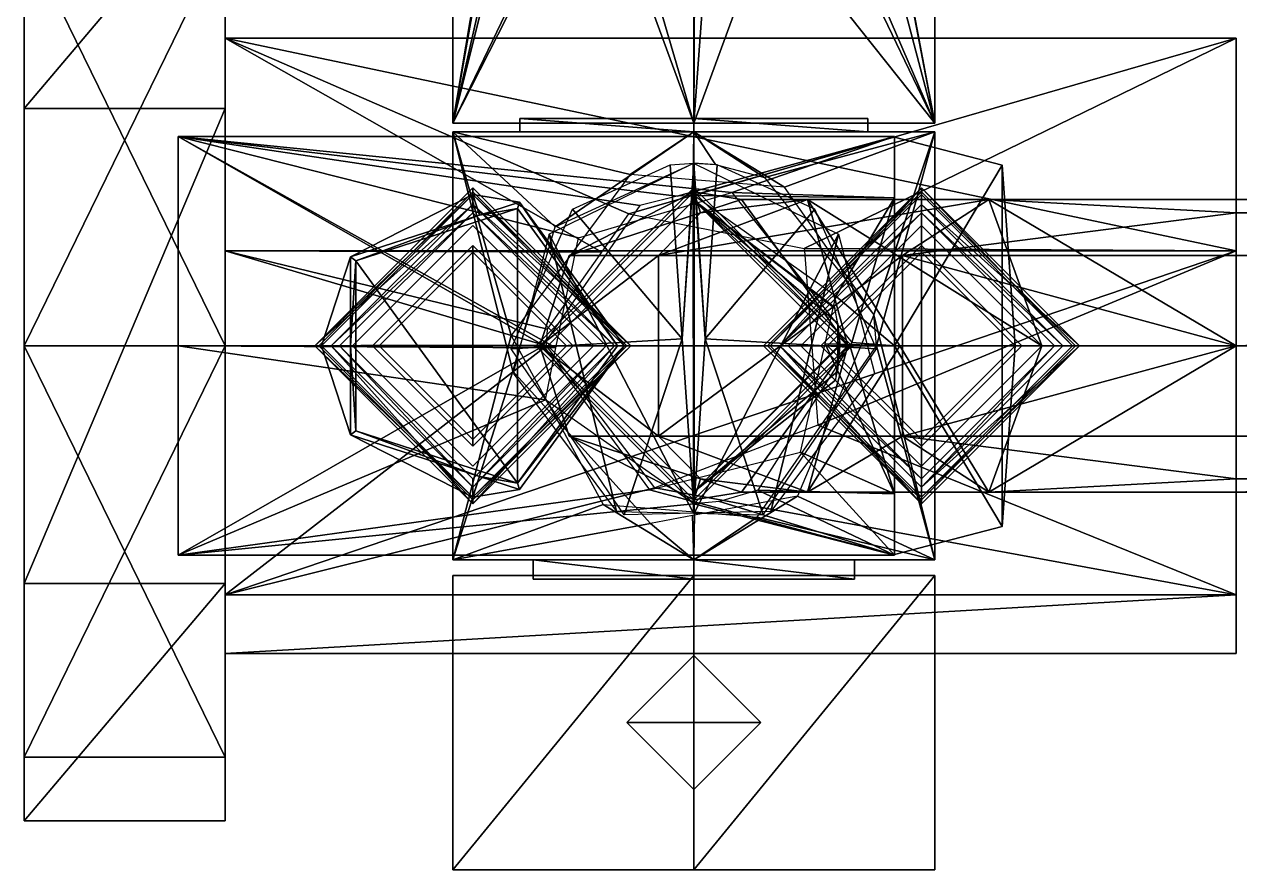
# Model space of a CAD drawing. Extents: x 0 to 555, y -105 to 105.
# Drawn here: x 0 to 90.8, y -39.2 to 24 of the extents above; entities that cross this region are included whole.
import ezdxf

# ---------------------------------------------------------------- set-up
doc = ezdxf.new("R2010")
doc.units = 0
for name, color, linetype in [('OBJECT__100', 253, 'CONTINUOUS'), ('OBJECT__102', 253, 'CONTINUOUS'), ('OBJECT__103', 253, 'CONTINUOUS'), ('OBJECT__135', 253, 'CONTINUOUS'), ('OBJECT__137', 253, 'CONTINUOUS'), ('OBJECT__139', 253, 'CONTINUOUS'), ('OBJECT__14', 253, 'CONTINUOUS'), ('OBJECT__140', 253, 'CONTINUOUS'), ('OBJECT__142', 253, 'CONTINUOUS'), ('OBJECT__149', 253, 'CONTINUOUS'), ('OBJECT__150', 253, 'CONTINUOUS'), ('OBJECT__152', 253, 'CONTINUOUS'), ('OBJECT__153', 253, 'CONTINUOUS'), ('OBJECT__155', 253, 'CONTINUOUS'), ('OBJECT__156', 253, 'CONTINUOUS'), ('OBJECT__158', 253, 'CONTINUOUS'), ('OBJECT__159', 253, 'CONTINUOUS'), ('OBJECT__16', 253, 'CONTINUOUS'), ('OBJECT__161', 253, 'CONTINUOUS'), ('OBJECT__162', 253, 'CONTINUOUS'), ('OBJECT__163', 253, 'CONTINUOUS'), ('OBJECT__164', 253, 'CONTINUOUS'), ('OBJECT__165', 253, 'CONTINUOUS'), ('OBJECT__17', 253, 'CONTINUOUS'), ('OBJECT__18', 253, 'CONTINUOUS'), ('OBJECT__20', 253, 'CONTINUOUS'), ('OBJECT__21', 253, 'CONTINUOUS'), ('OBJECT__23', 253, 'CONTINUOUS'), ('OBJECT__24', 253, 'CONTINUOUS'), ('OBJECT__26', 253, 'CONTINUOUS'), ('OBJECT__27', 253, 'CONTINUOUS'), ('OBJECT__29', 253, 'CONTINUOUS'), ('OBJECT__30', 253, 'CONTINUOUS'), ('OBJECT__31', 253, 'CONTINUOUS'), ('OBJECT__33', 253, 'CONTINUOUS'), ('OBJECT__34', 253, 'CONTINUOUS'), ('OBJECT__36', 253, 'CONTINUOUS'), ('OBJECT__37', 253, 'CONTINUOUS'), ('OBJECT__38', 253, 'CONTINUOUS'), ('OBJECT__39', 253, 'CONTINUOUS'), ('OBJECT__40', 253, 'CONTINUOUS'), ('OBJECT__41', 253, 'CONTINUOUS'), ('OBJECT__54', 253, 'CONTINUOUS'), ('OBJECT__55', 253, 'CONTINUOUS'), ('OBJECT__57', 253, 'CONTINUOUS'), ('OBJECT__59', 253, 'CONTINUOUS'), ('OBJECT__60', 253, 'CONTINUOUS'), ('OBJECT__71', 253, 'CONTINUOUS'), ('OBJECT__72', 253, 'CONTINUOUS'), ('OBJECT__74', 253, 'CONTINUOUS'), ('OBJECT__75', 253, 'CONTINUOUS'), ('OBJECT__76', 253, 'CONTINUOUS'), ('OBJECT__77', 253, 'CONTINUOUS'), ('OBJECT__81', 253, 'CONTINUOUS'), ('OBJECT__82', 253, 'CONTINUOUS'), ('OBJECT__88', 253, 'CONTINUOUS'), ('OBJECT__89', 253, 'CONTINUOUS'), ('OBJECT__91', 253, 'CONTINUOUS'), ('OBJECT__92', 253, 'CONTINUOUS'), ('OBJECT__93', 253, 'CONTINUOUS'), ('OBJECT__95', 253, 'CONTINUOUS'), ('OBJECT__96', 253, 'CONTINUOUS'), ('OBJECT__97', 253, 'CONTINUOUS'), ('OBJECT__98', 253, 'CONTINUOUS')]:
    doc.layers.add(name, color=color, linetype=linetype)

msp = doc.modelspace()

# ---------------------------------------------------------------- meshes
at = {"layer": 'OBJECT__100', "color": 253}
mesh = msp.add_polyface(dxfattribs=at)
corners = [(61.799999, 0, 8.35), (50, 11.8, 8.35), (38.200001, 0, 8.35), (50, -11.8, 8.35)]
mesh.append_faces([[corners[k] for k in face] for face in [(0, 1, 2), (2, 3, 0)]])
at = {"layer": 'OBJECT__102', "color": 253}
mesh = msp.add_polyface(dxfattribs=at)
corners = [(68, 16.65, -593.450012), (50, 16.65, -575.450012), (32, 16.65, -593.450012), (50, 16.65, -611.450012)]
mesh.append_faces([[corners[k] for k in face] for face in [(0, 1, 2), (2, 3, 0)]])
at = {"layer": 'OBJECT__103', "color": 253}
mesh = msp.add_polyface(dxfattribs=at)
corners = [(60.883999, 54.702, -607.786987), (60.93, 61.93, -607.619995), (63.171001, 63.150002, -605.718994), (59.733002, 56.411999, -608.59198), (59.733002, 61.014, -608.59198), (59.955002, 61.397999, -608.447021), (68, 63.150002, -593.450012), (68, 16.65, -593.450012), (62.195, 47.410999, -606.690002), (57.893002, 40.053001, -609.627014), (60.613998, 44.707001, -607.768982), (50, 16.65, -611.450012), (51.526001, 37.382999, -611.38501), (50.040001, 37.702999, -611.169006), (50.104, 37.688999, -611.177979), (50, 16.65, -575.450012), (57.792999, 37.882999, -577.224976), (62.724998, 44.209, -580.718994), (63.348, 51.938999, -581.374023), (59.955002, 61.397999, -578.453003), (59.733002, 61.014, -578.307983), (60.943001, 61.937, -579.291992), (63.171001, 63.150002, -581.18103), (59.733002, 58.772999, -578.307983), (50.007, 35.437, -575.450012), (36.651001, 51.935001, -581.375), (39.07, 61.93, -579.280029), (36.828999, 63.150002, -581.18103), (40.266998, 58.772999, -578.307983), (40.266998, 61.014, -578.307983), (40.044998, 61.397999, -578.453003), (32, 63.150002, -593.450012), (32, 16.65, -593.450012), (36.872002, 45.443001, -581.13501), (50, 35.438999, -575.452026), (42.216, 37.876999, -577.219971), (43.43, 39.125, -610.208008), (38.417, 45.104, -607.228027), (38.963001, 44.452999, -607.552979), (37.68, 48.766998, -606.572998), (38.987999, 61.999001, -607.591003), (40.266998, 61.014, -608.59198), (40.266998, 56.411999, -608.59198), (36.828999, 63.150002, -605.718994), (37.640999, 63.036999, -606.536011)]
mesh.append_faces([[corners[k] for k in face] for face in [(0, 1, 2), (0, 3, 4), (4, 5, 0), (5, 1, 0), (6, 7, 8), (8, 0, 6), (7, 9, 10), (7, 11, 12), (12, 9, 7), (11, 13, 14), (14, 12, 11), (10, 8, 7), (15, 7, 16), (7, 17, 16), (6, 18, 17), (17, 7, 6), (18, 19, 20), (18, 21, 19), (18, 6, 22), (22, 21, 18), (20, 23, 18), (16, 24, 15), (25, 26, 27), (25, 28, 29), (29, 30, 25), (30, 26, 25), (31, 32, 33), (33, 25, 31), (15, 34, 35), (35, 32, 15), (35, 33, 32), (11, 32, 36), (32, 37, 38), (32, 31, 39), (39, 37, 32), (38, 36, 32), (40, 41, 42), (39, 43, 44), (39, 31, 43), (44, 40, 39), (42, 39, 40), (36, 13, 11), (27, 31, 25), (24, 34, 15), (2, 6, 0)]])
at = {"layer": 'OBJECT__135', "color": 253}
mesh = msp.add_polyface(dxfattribs=at)
corners = [(39.099998, 0, -993.450012), (39.099998, 0, -3.45), (50, 10.9, -3.45), (50, -10.9, -993.450012), (50, -10.9, -3.45), (60.900002, 0, -3.45), (60.73, -1.92, -5.477), (60.900002, 0, -993.450012), (60.82, 0.007, -10.164), (60.591999, -2.572, -8.99), (50, 10.9, -993.450012), (60.879002, 0.678, -10.47), (60.507, 2.9, -7.65), (60.772999, 1.662, -5.273), (60.539001, 2.782, -6.831), (60.752998, 0.002, -5.368)]
mesh.append_faces([[corners[k] for k in face] for face in [(0, 1, 2), (3, 4, 1), (5, 4, 6), (3, 7, 8), (8, 9, 3), (9, 4, 3), (9, 6, 4), (7, 10, 11), (10, 2, 12), (2, 13, 14), (14, 12, 2), (5, 15, 13), (13, 2, 5), (12, 11, 10), (11, 8, 7), (6, 15, 5), (1, 0, 3), (2, 10, 0)]])
at = {"layer": 'OBJECT__137', "color": 253}
mesh = msp.add_polyface(dxfattribs=at)
corners = [(60.799999, 8.348, -606.836975), (63.495998, -2.045, -604.112976), (55.761002, -12.375, -609.656982), (50.030998, -12.505, -609.757019), (50.041, 13.63, -610.63501), (49.144001, 0.516, -610.629028), (48.243999, 13.537, -610.559998), (50, 13.65, -610.650024), (44.808998, -12.624, -609.848022), (36.352001, -0.222, -603.916992), (40.946999, 10.216, -608.073975)]
mesh.append_faces([[corners[k] for k in face] for face in [(0, 1, 2), (3, 4, 0), (5, 6, 7), (4, 3, 5), (5, 3, 8), (5, 9, 10), (10, 6, 5), (8, 9, 5), (7, 4, 5), (2, 3, 0)]])
at = {"layer": 'OBJECT__139', "color": 253}
mesh = msp.add_polyface(dxfattribs=at)
corners = [(55.5, 0, -1038.849976), (67, -11.5, -1038.849976), (78.5, 0, -1038.849976), (67, 11.5, -1038.849976)]
mesh.append_faces([[corners[k] for k in face] for face in [(0, 1, 2), (2, 3, 0)]])
at = {"layer": 'OBJECT__14', "color": 253}
mesh = msp.add_polyface(dxfattribs=at)
corners = [(409.5, 9.946, 104.845001), (409.5, 10.937, 101.795998), (90.5, 10.937, 101.795998), (90.5, 0, 93.849998), (409.5, 0, 93.849998), (409.5, 0, 116.849998), (409.5, 6.76, 114.653999), (90.5, 6.76, 114.653999), (90.5, 9.946, 104.845001), (409.5, -9.946, 104.845001), (409.5, -6.76, 114.653999), (90.5, -6.76, 114.653999), (90.5, 0, 116.849998), (409.5, -10.937, 101.795998), (90.5, -10.937, 101.795998), (90.5, -9.946, 104.845001)]
mesh.append_faces([[corners[k] for k in face] for face in [(0, 1, 2), (3, 2, 1), (1, 4, 3), (5, 6, 7), (8, 7, 6), (6, 0, 8), (9, 10, 11), (12, 11, 10), (10, 5, 12), (4, 13, 14), (15, 14, 13), (13, 9, 15), (14, 3, 4), (11, 15, 9), (7, 12, 5), (2, 8, 0)]])
at = {"layer": 'OBJECT__140', "color": 253}
mesh = msp.add_polyface(dxfattribs=at)
corners = [(67, -11.5, -1038.849976), (67, -11.5, -1051.349976), (78.5, 0, -1051.349976), (55.5, 0, -1038.849976), (55.5, 0, -1051.349976), (67, 11.5, -1051.349976), (67, 11.5, -1038.849976), (78.5, 0, -1038.849976)]
mesh.append_faces([[corners[k] for k in face] for face in [(0, 1, 2), (3, 4, 1), (5, 4, 3), (2, 5, 6), (6, 7, 2), (3, 6, 5), (1, 0, 3), (2, 7, 0)]])
at = {"layer": 'OBJECT__142', "color": 253}
mesh = msp.add_polyface(dxfattribs=at)
corners = [(55.5, 0, -1051.349976), (67, 11.5, -1051.349976), (78.5, 0, -1051.349976), (67, -11.5, -1051.349976)]
mesh.append_faces([[corners[k] for k in face] for face in [(0, 1, 2), (2, 3, 0)]])
at = {"layer": 'OBJECT__149', "color": 253}
mesh = msp.add_polyface(dxfattribs=at)
corners = [(33.5, 7.5, -1070.849976), (33.5, 7.5, -1050.849976), (41, 0, -1050.849976), (26, 0, -1070.849976), (26, 0, -1050.849976), (33.5, -7.5, -1070.849976), (33.5, -7.5, -1050.849976), (41, 0, -1070.849976)]
mesh.append_faces([[corners[k] for k in face] for face in [(0, 1, 2), (3, 4, 1), (5, 6, 4), (7, 2, 6), (6, 5, 7), (4, 3, 5), (1, 0, 3), (2, 7, 0)]])
at = {"layer": 'OBJECT__150', "color": 253}
mesh = msp.add_polyface(dxfattribs=at)
corners = [(33.5, -7.5, -1070.849976), (26, 0, -1070.849976), (33.5, 7.5, -1070.849976), (41, 0, -1070.849976)]
mesh.append_faces([[corners[k] for k in face] for face in [(0, 1, 2), (2, 3, 0)]])
at = {"layer": 'OBJECT__152', "color": 253}
mesh = msp.add_polyface(dxfattribs=at)
corners = [(68, -17.15, -593.450012), (50, -17.15, -611.450012), (32, -17.15, -593.450012), (50, -17.15, -575.450012)]
mesh.append_faces([[corners[k] for k in face] for face in [(0, 1, 2), (2, 3, 0)]])
at = {"layer": 'OBJECT__153', "color": 253}
mesh = msp.add_polyface(dxfattribs=at)
corners = [(50, -17.15, -611.450012), (50, -39.150002, -611.450012), (32, -39.150002, -593.450012), (68, -17.15, -593.450012), (68, -39.150002, -593.450012), (50, -39.150002, -575.450012), (50, -17.15, -575.450012), (32, -17.15, -593.450012)]
mesh.append_faces([[corners[k] for k in face] for face in [(0, 1, 2), (3, 4, 1), (5, 4, 3), (2, 5, 6), (6, 7, 2), (3, 6, 5), (1, 0, 3), (2, 7, 0)]])
at = {"layer": 'OBJECT__155', "color": 253}
mesh = msp.add_polyface(dxfattribs=at)
corners = [(68, -39.150002, -593.450012), (50, -39.150002, -575.450012), (32, -39.150002, -593.450012), (50, -39.150002, -611.450012)]
mesh.append_faces([[corners[k] for k in face] for face in [(0, 1, 2), (2, 3, 0)]])
at = {"layer": 'OBJECT__156', "color": 253}
mesh = msp.add_polyface(dxfattribs=at)
corners = [(39.200001, 8.348, -580.062988), (36.504002, -2.045, -582.786987), (44.238998, -12.375, -577.242981), (49.969002, -12.505, -577.143005), (49.959, 13.63, -576.265015), (50.855999, 0.516, -576.270996), (51.756001, 13.537, -576.340027), (50, 13.65, -576.25), (55.191002, -12.624, -577.052002), (63.647999, -0.222, -582.982971), (59.053001, 10.216, -578.825989)]
mesh.append_faces([[corners[k] for k in face] for face in [(0, 1, 2), (3, 4, 0), (5, 6, 7), (4, 3, 5), (5, 3, 8), (5, 9, 10), (10, 6, 5), (8, 9, 5), (7, 4, 5), (2, 3, 0)]])
at = {"layer": 'OBJECT__158', "color": 253}
mesh = msp.add_polyface(dxfattribs=at)
corners = [(67, 11.3, -1277.050049), (78.300003, 0, -1277.050049), (67, -11.3, -1277.050049), (55.700001, 0, -1277.050049)]
mesh.append_faces([[corners[k] for k in face] for face in [(0, 1, 2), (2, 3, 0)]])
at = {"layer": 'OBJECT__159', "color": 253}
mesh = msp.add_polyface(dxfattribs=at)
corners = [(67, 11.3, -1274.050049), (78.300003, 0, -1274.050049), (78.300003, 0, -1277.050049), (67, 11.3, -1277.050049), (55.700001, 0, -1277.050049), (67, -11.3, -1277.050049), (67, -11.3, -1274.050049), (55.700001, 0, -1274.050049)]
mesh.append_faces([[corners[k] for k in face] for face in [(0, 1, 2), (0, 3, 4), (5, 6, 7), (5, 2, 1), (1, 6, 5), (7, 4, 5), (4, 7, 0), (2, 3, 0)]])
at = {"layer": 'OBJECT__16', "color": 253}
mesh = msp.add_polyface(dxfattribs=at)
corners = [(58.504002, -10.937, 83.322998), (53.554001, -10.937, 64.849998), (61.5, 0, 64.849998), (65.385002, 0, 79.349998), (76, 0, 89.964996), (72.027, -10.937, 96.846001), (90.5, 0, 93.849998), (50.505001, -9.946, 64.849998), (47.368999, -6.76, 89.751999), (40.695999, -6.76, 64.849998), (65.598, -6.76, 107.981003), (90.5, -9.946, 104.845001), (90.5, -10.937, 101.795998), (47.368999, 6.76, 89.751999), (38.5, 0, 64.849998), (40.695999, 6.76, 64.849998), (65.598, 6.76, 107.981003), (90.5, -6.76, 114.653999), (90.5, 0, 116.849998), (50.505001, 9.946, 64.849998), (58.504002, 10.937, 83.322998), (53.554001, 10.937, 64.849998), (72.027, 10.937, 96.846001), (90.5, 9.946, 104.845001), (90.5, 10.937, 101.795998), (90.5, 6.76, 114.653999)]
mesh.append_faces([[corners[k] for k in face] for face in [(0, 1, 2), (3, 4, 5), (5, 4, 6), (7, 1, 0), (8, 9, 7), (0, 5, 10), (11, 10, 5), (5, 12, 11), (8, 13, 14), (13, 15, 14), (8, 10, 16), (10, 17, 18), (18, 16, 10), (19, 13, 20), (20, 21, 19), (13, 16, 22), (23, 24, 22), (16, 25, 23), (20, 3, 2), (20, 22, 4), (22, 24, 6), (6, 4, 22), (4, 3, 20), (2, 21, 20), (22, 16, 23), (22, 20, 13), (19, 15, 13), (18, 25, 16), (16, 13, 8), (14, 9, 8), (11, 17, 10), (10, 8, 0), (0, 8, 7), (6, 12, 5), (5, 0, 3), (2, 3, 0)]])
at = {"layer": 'OBJECT__161', "color": 253}
mesh = msp.add_polyface(dxfattribs=at)
corners = [(67, 11.8, -1273.550049), (78.800003, 0, -1273.550049), (78.300003, 0, -1274.050049), (67, 11.3, -1274.050049), (55.700001, 0, -1274.050049), (67, -11.8, -1273.550049), (55.200001, 0, -1273.550049), (67, -11.3, -1274.050049)]
mesh.append_faces([[corners[k] for k in face] for face in [(0, 1, 2), (0, 3, 4), (5, 6, 4), (1, 5, 7), (7, 2, 1), (4, 7, 5), (4, 6, 0), (2, 3, 0)]])
at = {"layer": 'OBJECT__162', "color": 253}
mesh = msp.add_polyface(dxfattribs=at)
corners = [(67, 11.8, -1273.550049), (55.200001, 0, -1273.550049), (56.431, 0, -1250.06897), (78.800003, 0, -1273.550049), (67, 10.569, -1250.06897), (77.569, 0, -1250.06897), (67, -10.569, -1250.06897), (67, -11.8, -1273.550049)]
mesh.append_faces([[corners[k] for k in face] for face in [(0, 1, 2), (3, 0, 4), (3, 5, 6), (7, 6, 2), (2, 1, 7), (6, 7, 3), (4, 5, 3), (2, 4, 0)]])
at = {"layer": 'OBJECT__163', "color": 253}
mesh = msp.add_polyface(dxfattribs=at)
corners = [(56.431, 0, -1250.06897), (57.049999, 0, -1249.449951), (67, 9.95, -1249.449951), (77.569, 0, -1250.06897), (67, 10.569, -1250.06897), (67, -10.569, -1250.06897), (76.949997, 0, -1249.449951), (67, -9.95, -1249.449951)]
mesh.append_faces([[corners[k] for k in face] for face in [(0, 1, 2), (3, 4, 2), (5, 3, 6), (0, 5, 7), (7, 1, 0), (6, 7, 5), (2, 6, 3), (2, 4, 0)]])
at = {"layer": 'OBJECT__164', "color": 253}
mesh = msp.add_polyface(dxfattribs=at)
corners = [(67, 9.95, -1246.25), (76.949997, 0, -1246.25), (76.949997, 0, -1249.449951), (67, 9.95, -1249.449951), (57.049999, 0, -1249.449951), (67, -9.95, -1249.449951), (67, -9.95, -1246.25), (57.049999, 0, -1246.25)]
mesh.append_faces([[corners[k] for k in face] for face in [(0, 1, 2), (0, 3, 4), (5, 6, 7), (5, 2, 1), (1, 6, 5), (7, 4, 5), (4, 7, 0), (2, 3, 0)]])
at = {"layer": 'OBJECT__165', "color": 253}
mesh = msp.add_polyface(dxfattribs=at)
corners = [(67, 9.95, -1246.25), (57.049999, 0, -1246.25), (67, -9.95, -1246.25), (76.949997, 0, -1246.25)]
mesh.append_faces([[corners[k] for k in face] for face in [(0, 1, 2), (2, 3, 0)]])
at = {"layer": 'OBJECT__17', "color": 253}
mesh = msp.add_polyface(dxfattribs=at)
corners = [(61.5, 0, 9.35), (50, 11.5, 9.35), (53.554001, 10.937, 64.849998), (50.505001, 9.946, 64.849998), (38.5, 0, 9.35), (40.695999, 6.76, 64.849998), (38.5, 0, 64.849998), (50, -11.5, 9.35), (50.505001, -9.946, 64.849998), (40.695999, -6.76, 64.849998), (61.5, 0, 64.849998), (53.554001, -10.937, 64.849998)]
mesh.append_faces([[corners[k] for k in face] for face in [(0, 1, 2), (1, 3, 2), (1, 4, 5), (4, 6, 5), (7, 8, 9), (9, 4, 7), (0, 10, 11), (11, 7, 0), (11, 8, 7), (9, 6, 4), (5, 3, 1), (2, 10, 0)]])
at = {"layer": 'OBJECT__18', "color": 253}
mesh = msp.add_polyface(dxfattribs=at)
corners = [(42.5, 0, -1039.449951), (33.5, 9, -1039.449951), (33.5, 9, -1030.949951), (42.5, 0, -1030.949951), (24.5, 0, -1039.449951), (24.5, 0, -1030.949951), (33.5, -9, -1039.449951), (33.5, -9, -1030.949951)]
mesh.append_faces([[corners[k] for k in face] for face in [(0, 1, 2), (0, 2, 3), (1, 4, 5), (1, 5, 2), (4, 6, 7), (4, 7, 5), (6, 0, 3), (6, 3, 7)]])
at = {"layer": 'OBJECT__20', "color": 253}
mesh = msp.add_polyface(dxfattribs=at)
corners = [(33.5, -7.5, -1251.849976), (41, 0, -1251.849976), (41, 0, -1231.849976), (26, 0, -1231.849976), (26, 0, -1251.849976), (33.5, 7.5, -1231.849976), (33.5, 7.5, -1251.849976), (33.5, -7.5, -1231.849976)]
mesh.append_faces([[corners[k] for k in face] for face in [(0, 1, 2), (3, 4, 0), (5, 6, 4), (1, 6, 5), (5, 2, 1), (4, 3, 5), (0, 7, 3), (2, 7, 0)]])
at = {"layer": 'OBJECT__21', "color": 253}
mesh = msp.add_polyface(dxfattribs=at)
corners = [(41, 0, -1231.849976), (33.5, 7.5, -1231.849976), (26, 0, -1231.849976), (33.5, -7.5, -1231.849976)]
mesh.append_faces([[corners[k] for k in face] for face in [(0, 1, 2), (2, 3, 0)]])
at = {"layer": 'OBJECT__23', "color": 253}
mesh = msp.add_polyface(dxfattribs=at)
corners = [(65, 0, -15.6), (73.023003, 0, -15.6), (73.023003, -13.51, -7.8), (65, -15.6), (65, 0, 15.6), (73.023003, -13.51, 7.8), (73.023003, -13.51), (73.023003, 0, 15.6), (73.023003, 13.51, 7.8), (65, 15.6), (73.023003, 13.51, -7.8), (73.023003, 13.51)]
mesh.append_faces([[corners[k] for k in face] for face in [(0, 1, 2), (2, 3, 0), (4, 3, 5), (3, 6, 5), (4, 7, 8), (8, 9, 4), (0, 9, 10), (9, 11, 10), (10, 1, 0), (8, 11, 9), (5, 7, 4), (2, 6, 3)]])
at = {"layer": 'OBJECT__24', "color": 253}
mesh = msp.add_polyface(dxfattribs=at)
corners = [(74, 0), (73.023003, -13.51, 7.8), (73.023003, -13.51), (73.023003, 13.51, -7.8), (73.023003, 13.51), (73.023003, 0, -15.6), (73.023003, 13.51, 7.8), (73.023003, 0, 15.6), (73.023003, -13.51, -7.8)]
mesh.append_faces([[corners[k] for k in face] for face in [(0, 1, 2), (0, 3, 4), (5, 3, 0), (4, 6, 0), (6, 7, 0), (7, 1, 0), (2, 8, 0), (8, 5, 0)]])
at = {"layer": 'OBJECT__26', "color": 253}
mesh = msp.add_polyface(dxfattribs=at)
corners = [(0, -30.743999, -17.75), (0, -30.743999, 17.75), (0, 0, 35.5), (0, 35.5), (0, 30.743999, -17.75), (0, 30.743999, 17.75), (0, 0, -35.5)]
mesh.append_faces([[corners[k] for k in face] for face in [(0, 1, 2), (0, 3, 4), (2, 5, 0), (5, 3, 0), (4, 6, 0)]])
at = {"layer": 'OBJECT__27', "color": 253}
mesh = msp.add_polyface(dxfattribs=at)
corners = [(15, -30.743999, -17.75), (0, -30.743999, -17.75), (0, 0, -35.5), (15, -30.743999, 17.75), (0, -30.743999, 17.75), (15, 0, 35.5), (0, 0, 35.5), (15, 30.743999, 17.75), (0, 30.743999, 17.75), (15, 30.743999, -17.75), (0, 30.743999, -17.75), (0, 35.5), (15, 35.5), (15, 0, -35.5)]
mesh.append_faces([[corners[k] for k in face] for face in [(0, 1, 2), (3, 4, 1), (5, 6, 4), (7, 8, 6), (9, 10, 11), (8, 7, 12), (12, 11, 8), (13, 2, 10), (10, 9, 13), (11, 12, 9), (6, 5, 7), (4, 3, 5), (1, 0, 3), (2, 13, 0)]])
at = {"layer": 'OBJECT__29', "color": 253}
mesh = msp.add_polyface(dxfattribs=at)
corners = [(15, 30.743999, 17.75), (15, 0, 35.5), (15, 4.867, 14.979), (15, -30.743999, 17.75), (15, -12.742, 9.258), (15, -30.743999, -17.75), (15, -12.742, -9.258), (15, 0, -35.5), (15, 4.867, -14.979), (15, 30.743999, -17.75), (15, 35.5), (15, 15.75)]
mesh.append_faces([[corners[k] for k in face] for face in [(0, 1, 2), (1, 3, 4), (4, 2, 1), (3, 5, 6), (6, 4, 3), (7, 8, 6), (9, 10, 11), (6, 5, 7), (11, 8, 9), (8, 7, 9), (2, 11, 0), (11, 10, 0)]])
at = {"layer": 'OBJECT__30', "color": 253}
mesh = msp.add_polyface(dxfattribs=at)
corners = [(65, 11.066, 11.066), (65, 7.406, 10.194), (65, 11.983, 3.894), (65, 0, 15.65), (65, 0, 12.6), (65, -11.066, 11.066), (65, -7.406, 10.194), (65, -15.65), (65, -11.983, 3.894), (65, -11.066, -11.066), (65, -11.983, -3.894), (65, 0, -15.65), (65, 11.066, -11.066), (65, 7.406, -10.194), (65, 15.65), (65, 11.983, -3.894), (65, 0, -12.6)]
mesh.append_faces([[corners[k] for k in face] for face in [(0, 1, 2), (3, 4, 1), (3, 5, 6), (5, 7, 8), (1, 0, 3), (8, 6, 5), (6, 4, 3), (7, 9, 10), (11, 12, 13), (12, 14, 15), (10, 8, 7), (9, 11, 16), (15, 13, 12), (16, 10, 9), (14, 2, 15), (13, 16, 11), (2, 14, 0)]])
at = {"layer": 'OBJECT__31', "color": 253}
mesh = msp.add_polyface(dxfattribs=at)
corners = [(65, -11.066, -11.066), (57.970001, -7.94, -13.486), (59.803001, 0.141, -14.674), (65, -15.65), (46.693001, -10.753, -11.371), (11.5, -15.65), (11.5, 0, -15.65), (38.783001, 0.006, -15.632), (11.5, 15.65), (45.962002, 10.5, -11.605), (38.75, 0.05, -15.65), (65, 15.65), (50, 11.25, -10.879), (48.762001, 11.182, -10.95), (65, 11.066, -11.066), (60.616001, 3.724, -15.201), (65, 0, -15.65), (65, 11.066, 11.066), (52.854, 11.45, 10.669), (61.797001, 0.244, 15.648), (65, 0, 15.65), (41.383999, 8.063, 13.413), (11.5, 0, 15.65), (39.709, -0.15, 14.57), (38.915001, -4.044, 15.119), (51.93, -11.641, 10.46), (50, -11.8, 10.28), (54.778, -10.79, 11.336), (65, -11.066, 11.066), (61.660999, 0.03, 15.565)]
mesh.append_faces([[corners[k] for k in face] for face in [(0, 1, 2), (3, 4, 1), (3, 5, 4), (1, 0, 3), (5, 6, 7), (7, 4, 5), (8, 9, 10), (11, 12, 13), (13, 8, 11), (13, 9, 8), (12, 11, 14), (14, 15, 12), (16, 2, 15), (15, 14, 16), (10, 6, 8), (17, 18, 19), (19, 20, 17), (8, 21, 18), (8, 22, 23), (23, 21, 8), (18, 11, 8), (17, 11, 18), (22, 5, 24), (3, 25, 26), (3, 27, 25), (28, 20, 29), (27, 3, 28), (29, 27, 28), (26, 5, 3), (26, 24, 5), (24, 23, 22), (19, 29, 20), (10, 7, 6), (2, 16, 0)]])
at = {"layer": 'OBJECT__33', "color": 253}
mesh = msp.add_polyface(dxfattribs=at)
corners = [(36.837002, -10.271, -1263.349976), (24.763, -6.348, -1263.349976), (24.763, 6.348, -1263.349976), (36.837002, 10.271, -1263.349976), (44.299999, 0, -1263.349976)]
mesh.append_faces([[corners[k] for k in face] for face in [(0, 1, 2), (3, 4, 0), (2, 3, 0)]])
at = {"layer": 'OBJECT__34', "color": 253}
mesh = msp.add_polyface(dxfattribs=at)
corners = [(44.799999, 0, -1262.849976), (36.992001, -10.747, -1262.849976), (36.837002, -10.271, -1263.349976), (24.763, -6.348, -1263.349976), (33.995998, -9.774, -1262.849976), (24.763, 6.348, -1263.349976), (24.358, 0, -1262.849976), (24.358, -6.642, -1262.849976), (24.358, 6.642, -1262.849976), (33.995998, 9.774, -1262.849976), (36.837002, 10.271, -1263.349976), (36.992001, 10.747, -1262.849976), (44.299999, 0, -1263.349976)]
mesh.append_faces([[corners[k] for k in face] for face in [(0, 1, 2), (3, 2, 4), (2, 1, 4), (5, 3, 6), (3, 7, 6), (5, 8, 9), (9, 10, 5), (11, 0, 12), (12, 10, 11), (9, 11, 10), (6, 8, 5), (4, 7, 3), (2, 12, 0)]])
at = {"layer": 'OBJECT__36', "color": 253}
mesh = msp.add_polyface(dxfattribs=at)
corners = [(33.5, -11.3, -1260.349976), (22.200001, 0, -1260.349976), (24.358, -6.642, -1262.849976), (24.358, 0, -1262.849976), (44.799999, 0, -1260.349976), (36.992001, -10.747, -1262.849976), (33.995998, -9.774, -1262.849976), (44.799999, 0, -1262.849976), (36.992001, 10.747, -1262.849976), (33.5, 11.3, -1260.349976), (33.995998, 9.774, -1262.849976), (24.358, 6.642, -1262.849976)]
mesh.append_faces([[corners[k] for k in face] for face in [(0, 1, 2), (1, 3, 2), (4, 0, 5), (0, 6, 5), (4, 7, 8), (8, 9, 4), (9, 10, 11), (11, 1, 9), (11, 3, 1), (8, 10, 9), (5, 7, 4), (2, 6, 0)]])
at = {"layer": 'OBJECT__37', "color": 253}
mesh = msp.add_polyface(dxfattribs=at)
corners = [(21.700001, 0, -1259.849976), (22.200001, 0, -1260.349976), (33.5, -11.3, -1260.349976), (45.299999, 0, -1259.849976), (33.5, -11.8, -1259.849976), (44.799999, 0, -1260.349976), (33.5, 11.3, -1260.349976), (33.5, 11.8, -1259.849976)]
mesh.append_faces([[corners[k] for k in face] for face in [(0, 1, 2), (3, 4, 2), (3, 5, 6), (0, 7, 6), (6, 1, 0), (6, 7, 3), (2, 5, 3), (2, 4, 0)]])
at = {"layer": 'OBJECT__38', "color": 253}
mesh = msp.add_polyface(dxfattribs=at)
corners = [(33.5, -11.8, -1259.849976), (45.299999, 0, -1259.849976), (44.069, 0, -1236.369019), (33.5, -10.569, -1236.369019), (22.931, 0, -1236.369019), (21.700001, 0, -1259.849976), (33.5, 10.569, -1236.369019), (33.5, 11.8, -1259.849976)]
mesh.append_faces([[corners[k] for k in face] for face in [(0, 1, 2), (0, 3, 4), (5, 4, 6), (1, 7, 6), (6, 2, 1), (6, 7, 5), (4, 5, 0), (2, 3, 0)]])
at = {"layer": 'OBJECT__39', "color": 253}
mesh = msp.add_polyface(dxfattribs=at)
corners = [(33.5, -10.569, -1236.369019), (44.069, 0, -1236.369019), (43.450001, 0, -1235.75), (33.5, -9.95, -1235.75), (23.549999, 0, -1235.75), (22.931, 0, -1236.369019), (33.5, 9.95, -1235.75), (33.5, 10.569, -1236.369019)]
mesh.append_faces([[corners[k] for k in face] for face in [(0, 1, 2), (0, 3, 4), (5, 4, 6), (1, 7, 6), (6, 2, 1), (6, 7, 5), (4, 5, 0), (2, 3, 0)]])
at = {"layer": 'OBJECT__40', "color": 253}
mesh = msp.add_polyface(dxfattribs=at)
corners = [(23.549999, 0, -1232.550049), (23.549999, 0, -1235.75), (33.5, -9.95, -1235.75), (43.450001, 0, -1232.550049), (33.5, -9.95, -1232.550049), (43.450001, 0, -1235.75), (33.5, 9.95, -1235.75), (33.5, 9.95, -1232.550049)]
mesh.append_faces([[corners[k] for k in face] for face in [(0, 1, 2), (3, 4, 2), (5, 6, 7), (1, 0, 7), (7, 6, 1), (7, 3, 5), (2, 5, 3), (2, 4, 0)]])
at = {"layer": 'OBJECT__41', "color": 253}
mesh = msp.add_polyface(dxfattribs=at)
corners = [(23.549999, 0, -1232.550049), (33.5, -9.95, -1232.550049), (43.450001, 0, -1232.550049), (33.5, 9.95, -1232.550049)]
mesh.append_faces([[corners[k] for k in face] for face in [(0, 1, 2), (2, 3, 0)]])
at = {"layer": 'OBJECT__54', "color": 253}
mesh = msp.add_polyface(dxfattribs=at)
corners = [(55, -28.15, -566.450012), (50, -23.15, -566.450012), (45, -28.15, -566.450012), (50, -33.150002, -566.450012)]
mesh.append_faces([[corners[k] for k in face] for face in [(0, 1, 2), (2, 3, 0)]])
at = {"layer": 'OBJECT__55', "color": 253}
mesh = msp.add_polyface(dxfattribs=at)
corners = [(50, -33.150002, -566.450012), (45, -28.15, -566.450012), (45, -28.15, -577.275024), (55, -28.15, -566.450012), (50, -33.150002, -577.275024), (50, -23.15, -577.275024), (50, -23.15, -566.450012), (55, -28.15, -577.275024)]
mesh.append_faces([[corners[k] for k in face] for face in [(0, 1, 2), (3, 0, 4), (5, 6, 3), (2, 1, 6), (6, 5, 2), (3, 7, 5), (4, 7, 3), (2, 4, 0)]])
at = {"layer": 'OBJECT__57', "color": 253}
mesh = msp.add_polyface(dxfattribs=at)
corners = [(76, 0, -1039.449951), (67, 9, -1039.449951), (67, 9, -1030.949951), (76, 0, -1030.949951), (58, 0, -1039.449951), (58, 0, -1030.949951), (67, -9, -1039.449951), (67, -9, -1030.949951)]
mesh.append_faces([[corners[k] for k in face] for face in [(0, 1, 2), (0, 2, 3), (1, 4, 5), (1, 5, 2), (4, 6, 7), (4, 7, 5), (6, 0, 3), (6, 3, 7)]])
at = {"layer": 'OBJECT__59', "color": 253}
mesh = msp.add_polyface(dxfattribs=at)
corners = [(67, -7.5, -1070.349976), (67, -7.5, -1050.349976), (59.5, 0, -1050.349976), (74.5, 0, -1070.349976), (74.5, 0, -1050.349976), (67, 7.5, -1050.349976), (67, 7.5, -1070.349976), (59.5, 0, -1070.349976)]
mesh.append_faces([[corners[k] for k in face] for face in [(0, 1, 2), (3, 4, 1), (5, 4, 3), (2, 5, 6), (6, 7, 2), (3, 6, 5), (1, 0, 3), (2, 7, 0)]])
at = {"layer": 'OBJECT__60', "color": 253}
mesh = msp.add_polyface(dxfattribs=at)
corners = [(59.5, 0, -1070.349976), (67, 7.5, -1070.349976), (74.5, 0, -1070.349976), (67, -7.5, -1070.349976)]
mesh.append_faces([[corners[k] for k in face] for face in [(0, 1, 2), (2, 3, 0)]])
at = {"layer": 'OBJECT__71', "color": 253}
mesh = msp.add_polyface(dxfattribs=at)
corners = [(90.5, 23, -1010.950012), (90.5, -23, -1010.950012), (90.5, -18.607, -1024.468994), (90.5, 7.107, -989.075989), (90.5, -18.607, -997.43103), (90.5, 7.107, -1032.823975)]
mesh.append_faces([[corners[k] for k in face] for face in [(0, 1, 2), (0, 3, 4), (4, 1, 0), (2, 5, 0)]])
at = {"layer": 'OBJECT__72', "color": 253}
mesh = msp.add_polyface(dxfattribs=at)
corners = [(15, -23, -1010.950012), (15, -18.607, -1024.468994), (90.5, -18.607, -1024.468994), (90.5, -23, -1010.950012), (90.5, -18.607, -997.43103), (15, -18.607, -997.43103), (90.5, 7.107, -1032.823975), (15, 23, -1010.950012), (90.5, 23, -1010.950012), (90.5, 7.107, -989.075989), (58.249001, 7.277, -989.132019), (45.147999, 9.872, -990.176025), (15, 7.107, -989.075989), (43.132, 7.01, -989.448975), (39, 0, -987.950012), (39.070999, 1.244, -987.984009), (47.088001, -10.608, -990.541992), (59.265999, -5.928, -988.72699), (58.262001, 7.106, -989.125977), (15, 7.107, -1032.823975)]
mesh.append_faces([[corners[k] for k in face] for face in [(0, 1, 2), (0, 3, 4), (4, 5, 0), (6, 2, 1), (7, 8, 6), (9, 8, 10), (8, 7, 11), (7, 12, 13), (13, 11, 7), (11, 10, 8), (12, 5, 14), (14, 15, 12), (5, 16, 14), (4, 17, 16), (9, 18, 17), (17, 4, 9), (16, 5, 4), (15, 13, 12), (10, 18, 9), (6, 19, 7), (1, 19, 6), (2, 3, 0)]])
at = {"layer": 'OBJECT__74', "color": 253}
mesh = msp.add_polyface(dxfattribs=at)
corners = [(15, -35.5, -1010.950012), (15, -23, -1010.950012), (15, -18.607, -997.43103), (15, -17.75, -1041.69397), (15, -18.607, -1024.468994), (15, 17.75, -1041.69397), (15, 7.107, -1032.823975), (15, -17.75, -980.205994), (15, 7.107, -989.075989), (15, 17.75, -980.205994), (15, 35.5, -1010.950012), (15, 23, -1010.950012)]
mesh.append_faces([[corners[k] for k in face] for face in [(0, 1, 2), (0, 3, 4), (4, 1, 0), (3, 5, 6), (7, 2, 8), (6, 4, 3), (2, 7, 0), (8, 9, 7), (5, 10, 11), (11, 6, 5), (8, 11, 9), (11, 10, 9)]])
at = {"layer": 'OBJECT__75', "color": 253}
mesh = msp.add_polyface(dxfattribs=at)
corners = [(0, 17.75, -980.205994), (15, 17.75, -980.205994), (15, 35.5, -1010.950012), (0, -17.75, -980.205994), (15, -17.75, -980.205994), (0, -35.5, -1010.950012), (15, -35.5, -1010.950012), (15, -17.75, -1041.69397), (15, 17.75, -1041.69397), (0, -17.75, -1041.69397), (0, 17.75, -1041.69397), (0, 35.5, -1010.950012)]
mesh.append_faces([[corners[k] for k in face] for face in [(0, 1, 2), (3, 4, 1), (5, 6, 4), (7, 6, 5), (8, 7, 9), (2, 8, 10), (10, 11, 2), (9, 10, 8), (5, 9, 7), (4, 3, 5), (1, 0, 3), (2, 11, 0)]])
at = {"layer": 'OBJECT__76', "color": 253}
mesh = msp.add_polyface(dxfattribs=at)
corners = [(0, 35.5, -1010.950012), (0, 17.75, -1041.69397), (0, -17.75, -1041.69397), (0, -35.5, -1010.950012), (0, -17.75, -980.205994), (0, 17.75, -980.205994)]
mesh.append_faces([[corners[k] for k in face] for face in [(0, 1, 2), (0, 3, 4), (4, 5, 0), (2, 3, 0)]])
at = {"layer": 'OBJECT__77', "color": 253}
mesh = msp.add_polyface(dxfattribs=at)
corners = [(40.5, 0, -1260.849976), (33.5, 7, -1260.849976), (33.5, 7, -1051.349976), (40.5, 0, -1051.349976), (26.5, 0, -1260.849976), (26.5, 0, -1051.349976), (33.5, -7, -1260.849976), (33.5, -7, -1051.349976)]
mesh.append_faces([[corners[k] for k in face] for face in [(0, 1, 2), (0, 2, 3), (1, 4, 5), (1, 5, 2), (4, 6, 7), (4, 7, 5), (6, 0, 3), (6, 3, 7)]])
at = {"layer": 'OBJECT__81', "color": 253}
mesh = msp.add_polyface(dxfattribs=at)
corners = [(67, 7.5, -1259.349976), (59.5, 0, -1259.349976), (59.5, 0, -1239.349976), (74.5, 0, -1259.349976), (67, 7.5, -1239.349976), (67, -7.5, -1239.349976), (67, -7.5, -1259.349976), (74.5, 0, -1239.349976)]
mesh.append_faces([[corners[k] for k in face] for face in [(0, 1, 2), (3, 0, 4), (5, 6, 3), (2, 1, 6), (6, 5, 2), (3, 7, 5), (4, 7, 3), (2, 4, 0)]])
at = {"layer": 'OBJECT__82', "color": 253}
mesh = msp.add_polyface(dxfattribs=at)
corners = [(59.5, 0, -1239.349976), (67, -7.5, -1239.349976), (74.5, 0, -1239.349976), (67, 7.5, -1239.349976)]
mesh.append_faces([[corners[k] for k in face] for face in [(0, 1, 2), (2, 3, 0)]])
at = {"layer": 'OBJECT__88', "color": 253}
mesh = msp.add_polyface(dxfattribs=at)
corners = [(22, 0, -1039.349976), (33.5, -11.5, -1039.349976), (45, 0, -1039.349976), (33.5, 11.5, -1039.349976)]
mesh.append_faces([[corners[k] for k in face] for face in [(0, 1, 2), (2, 3, 0)]])
at = {"layer": 'OBJECT__89', "color": 253}
mesh = msp.add_polyface(dxfattribs=at)
corners = [(22, 0, -1051.849976), (22, 0, -1039.349976), (33.5, 11.5, -1039.349976), (45, 0, -1051.849976), (33.5, 11.5, -1051.849976), (45, 0, -1039.349976), (33.5, -11.5, -1039.349976), (33.5, -11.5, -1051.849976)]
mesh.append_faces([[corners[k] for k in face] for face in [(0, 1, 2), (3, 4, 2), (5, 6, 7), (1, 0, 7), (7, 6, 1), (7, 3, 5), (2, 5, 3), (2, 4, 0)]])
at = {"layer": 'OBJECT__91', "color": 253}
mesh = msp.add_polyface(dxfattribs=at)
corners = [(22, 0, -1051.849976), (33.5, 11.5, -1051.849976), (45, 0, -1051.849976), (33.5, -11.5, -1051.849976)]
mesh.append_faces([[corners[k] for k in face] for face in [(0, 1, 2), (2, 3, 0)]])
at = {"layer": 'OBJECT__92', "color": 253}
mesh = msp.add_polyface(dxfattribs=at)
corners = [(38, -16, -593.450012), (38, -17.448, -593.450012), (50, -17.448, -581.450012), (50, -17.448, -605.450012), (62, -17.448, -593.450012), (50, -16, -605.450012), (50, -16, -581.450012), (62, -16, -593.450012)]
mesh.append_faces([[corners[k] for k in face] for face in [(0, 1, 2), (3, 1, 0), (4, 3, 5), (6, 2, 4), (4, 7, 6), (5, 7, 4), (0, 5, 3), (2, 6, 0)]])
at = {"layer": 'OBJECT__93', "color": 253}
mesh = msp.add_polyface(dxfattribs=at)
corners = [(32, -16, -593.450012), (38, -16, -593.450012), (50, -16, -581.450012), (50, -16, -611.450012), (50, -16, -605.450012), (68, -16, -593.450012), (62, -16, -593.450012), (50, -16, -575.450012)]
mesh.append_faces([[corners[k] for k in face] for face in [(0, 1, 2), (0, 3, 4), (4, 1, 0), (5, 6, 4), (5, 7, 2), (4, 3, 5), (2, 7, 0), (2, 6, 5)]])
at = {"layer": 'OBJECT__95', "color": 253}
mesh = msp.add_polyface(dxfattribs=at)
corners = [(50, -16, -575.450012), (68, -16, -593.450012), (57.738998, -11.244, -577.198975), (68, 16, -593.450012), (63.452999, 2.313, -581.491028), (50, 16, -575.450012), (51.618999, 13.554, -575.52301), (55.278, 12.588, -576.241028), (50, 13.65, -575.450012), (32, 16, -593.450012), (39.639999, 8.888, -578.72998), (32, -16, -593.450012), (36.48, -1.882, -581.565979), (46.777, -13.264, -575.741028), (49.907001, -12.687, -576.156982), (50, -16, -611.450012), (43.230999, -11.854, -610.129028), (36.372002, 0.776, -605.208984), (50, 16, -611.450012), (49.945999, 12.415, -610.536011), (45.261002, 12.801, -610.815002), (56.769001, 11.853, -610.129028), (63.650002, 0, -605.184021), (63.448002, 2.341, -605.414978), (54.740002, -12.801, -610.815002), (50.054001, -12.415, -610.536011)]
mesh.append_faces([[corners[k] for k in face] for face in [(0, 1, 2), (1, 3, 4), (4, 2, 1), (5, 6, 7), (5, 8, 6), (7, 3, 5), (7, 4, 3), (5, 9, 10), (9, 11, 12), (12, 10, 9), (11, 0, 13), (0, 14, 13), (13, 12, 11), (15, 11, 16), (11, 9, 17), (17, 16, 11), (18, 19, 20), (20, 9, 18), (20, 17, 9), (18, 3, 21), (3, 1, 22), (22, 23, 3), (23, 21, 3), (1, 24, 22), (15, 25, 24), (24, 1, 15), (21, 19, 18), (16, 25, 15), (10, 8, 5), (2, 14, 0)]])
at = {"layer": 'OBJECT__96', "color": 253}
mesh = msp.add_polyface(dxfattribs=at)
corners = [(50, 16, -575.450012), (68, 16, -593.450012), (63, 16, -593.450012), (50, 16, -611.450012), (50, 16, -606.450012), (32, 16, -593.450012), (37, 16, -593.450012), (50, 16, -580.450012)]
mesh.append_faces([[corners[k] for k in face] for face in [(0, 1, 2), (1, 3, 4), (4, 2, 1), (5, 6, 4), (5, 0, 7), (4, 3, 5), (2, 7, 0), (7, 6, 5)]])
at = {"layer": 'OBJECT__97', "color": 253}
mesh = msp.add_polyface(dxfattribs=at)
corners = [(37, 17, -593.450012), (37, 16, -593.450012), (50, 16, -580.450012), (50, 16, -606.450012), (63, 16, -593.450012), (50, 17, -606.450012), (50, 17, -580.450012), (63, 17, -593.450012)]
mesh.append_faces([[corners[k] for k in face] for face in [(0, 1, 2), (3, 1, 0), (4, 3, 5), (6, 2, 4), (4, 7, 6), (5, 7, 4), (0, 5, 3), (2, 6, 0)]])
at = {"layer": 'OBJECT__98', "color": 253}
mesh = msp.add_polyface(dxfattribs=at)
corners = [(60, 0, -1260.349976), (67, -7, -1260.349976), (67, -7, -1050.849976), (60, 0, -1050.849976), (74, 0, -1260.349976), (74, 0, -1050.849976), (67, 7, -1260.349976), (67, 7, -1050.849976)]
mesh.append_faces([[corners[k] for k in face] for face in [(0, 1, 2), (0, 2, 3), (1, 4, 5), (1, 5, 2), (4, 6, 7), (4, 7, 5), (6, 0, 3), (6, 3, 7)]])

doc.saveas('drawing.dxf')
